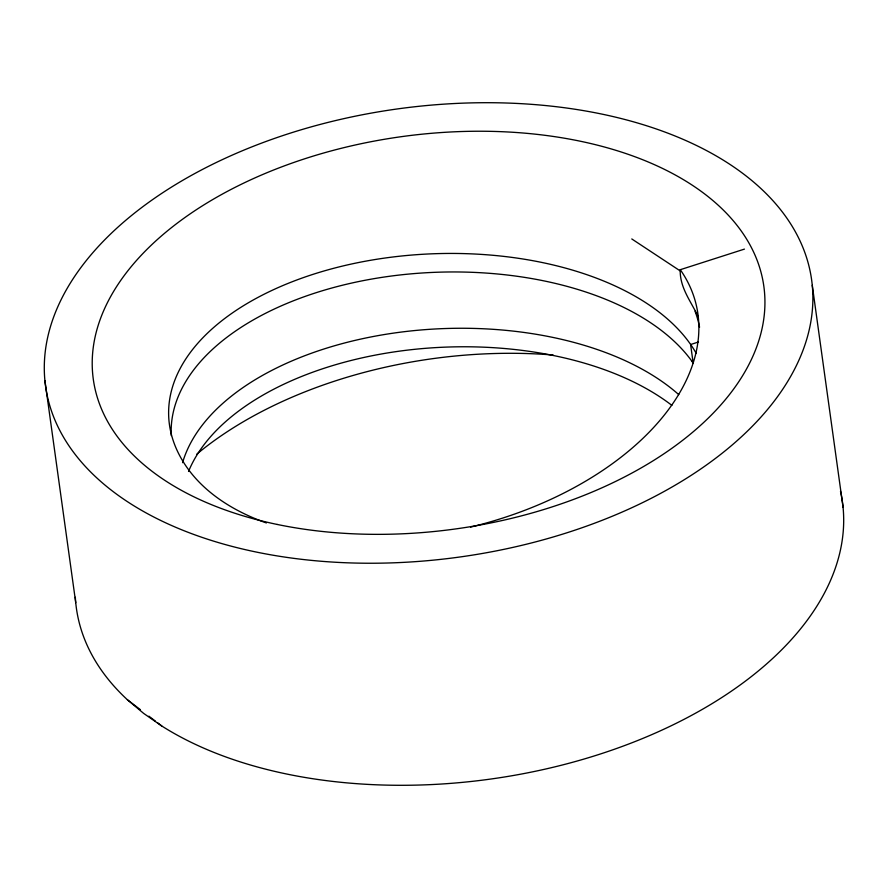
<?xml version="1.0" encoding="UTF-8"?>
<svg xmlns="http://www.w3.org/2000/svg" width="888" height="888" viewBox="0 0 888 888"><rect width="100%" height="100%" fill="white"/><g stroke="black" fill="none" stroke-linecap="round" stroke-linejoin="round"><path stroke-width="1.33" d="M744.444 249.106L680.219 269.719C679.709 287.446 690.531 300.777 697.868 315.973M698.468 342.002L690.598 344.522L693.173 363.026A270.207 152.081 -2.2 0 0 388.034 276.479A270.207 152.081 -2.2 0 0 171.251 435.564M631.779 238.95L680.23 270.918M840.492 491.175A386.702 226.196 -7.9 0 1 611.521 750.26A386.702 226.196 -7.9 0 1 161.783 726.007L143.623 713.375L127.417 699.777A386.702 226.196 -7.9 0 1 75.325 597.236M127.417 699.777L140.304 709.612M148.895 716.172L155.333 721.089M157.487 722.732L161.783 726.007M691.752 360.661L693.173 363.026M812.265 285.314A386.702 226.196 -7.9 0 1 255.566 551.903A386.702 226.196 -7.9 0 1 217.949 161.694A386.702 226.196 -7.9 0 1 812.265 285.314L843.078 507.37M44.922 380.63L75.735 602.686M182.573 462.67A270.218 152.081 -2.2 0 1 396.703 332.667A270.218 152.081 -2.2 0 1 678.765 394.627M188.534 471.439A270.207 152.081 -2.2 0 1 399.456 351.149A270.207 152.081 -2.2 0 1 671.894 405.383M696.292 353.457A270.218 162.87 -13.8 0 0 690.653 344.5A270.218 152.081 -2.2 0 0 341.381 266.345A270.218 152.081 -2.2 0 0 186.746 467.144A270.218 162.87 -13.8 0 0 266.378 522.954M680.275 269.697A270.218 162.87 -13.8 0 1 470.551 527.106M695.049 311.233A270.207 162.87 -13.8 0 1 699.566 327.239M196.736 454.19A338.483 198.002 -7.9 0 1 553.113 355.011M277.123 524.431A338.483 198.002 -7.9 0 0 764.402 291.075A338.483 198.002 -7.9 0 0 244.189 182.873A338.483 198.002 -7.9 0 0 277.123 524.431"/></g></svg>
